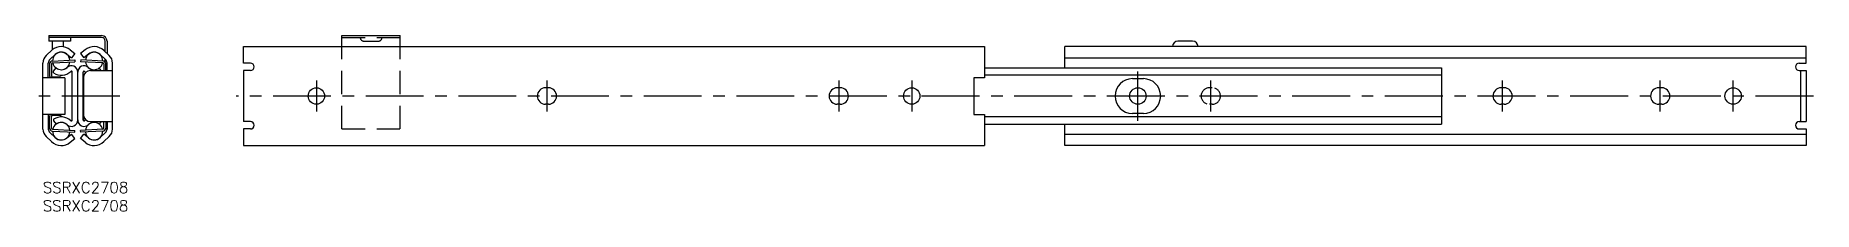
# Model space of a CAD drawing. Extents: x -2 to 485, y -8 to 40.
import ezdxf

# ---------------------------------------------------------------- set-up
doc = ezdxf.new("R2010")
doc.units = 0
doc.header["$LTSCALE"] = 0.5
doc.linetypes.add('CENTER', pattern=[50.8, 31.75, -6.35, 6.35, -6.35])
doc.linetypes.add('DASHED', pattern=[19.05, 12.7, -6.35])
for name, color, linetype in [('MSM_CENTER', 1, 'CENTER'), ('MSM_CONTINUOUS', 7, 'CONTINUOUS'), ('MSM_DASHED', 4, 'DASHED'), ('MSM_PART_NUMBER', 7, 'CONTINUOUS')]:
    doc.layers.add(name, color=color, linetype=linetype)
doc.styles.get("Standard").update_dxf_attribs({"font": 'txt.shx', "height": 3, "bigfont": 'bigfont.shx'})

# ---------------------------------------------------------------- blocks, each defined once
blk = doc.blocks.new('*U2')
at = {"layer": 'MSM_PART_NUMBER'}
blk.add_text('SSRXC2708', height=3, dxfattribs=at).set_placement((0, -3))
blk = doc.blocks.new('*U3')
at = {"layer": 'MSM_PART_NUMBER'}
blk.add_text('SSRXC2708', height=3, dxfattribs=at).set_placement((0, -8))

msp = doc.modelspace()

# ---------------------------------------------------------------- linework, layer by layer
at = {"layer": 'MSM_CENTER'}
for p, q in [((300.19, 16.75), (300.19, 30.25)), ((74.99, 27.75), (74.99, 19.25)), ((138.19, 27.75), (138.19, 19.25)), ((218.19, 27.75), (218.19, 19.25)), ((238.19, 27.75), (238.19, 19.25)), ((320.19, 19.25), (320.19, 27.75)), ((400.19, 19.25), (400.19, 27.75)), ((443.39, 19.25), (443.39, 27.75)), ((463.39, 19.25), (463.39, 27.75)), ((21.1, 23.5), (-2, 23.5)), ((485.39, 23.5), (52.99, 23.5))]:
    msp.add_line(p, q, dxfattribs=at)
at = {"layer": 'MSM_CONTINUOUS'}
for p, q in [((1.6, 40), (1.6, 38.5)), ((1.6, 40), (16.1, 40)), ((16.1, 39.5), (1.6, 39.5)), ((7.6, 39.5), (7.6, 38.5)), ((81.99, 40), (97.99, 40)), ((81.99, 37), (81.99, 40)), ((97.99, 37), (97.99, 40)), ((2.55, 36.1), (0.9, 34.56)), ((7.6, 38.5), (1.6, 38.5)), ((3.4, 34.85), (1.92, 33.47)), ((2.55, 38.5), (2.55, 36.1)), ((5.55, 38.5), (5.55, 36.97)), ((6.57, 34.96), (7.82, 33.95)), ((7.51, 36.12), (8.76, 35.12)), ((8.76, 35.12), (7.82, 33.95)), ((11.59, 36.12), (10.34, 35.12)), ((10.34, 35.12), (11.28, 33.95)), ((12.53, 34.96), (11.28, 33.95)), ((15.7, 34.85), (17.18, 33.47)), ((16.72, 35.95), (18.2, 34.56)), ((17.1, 35.59), (17.1, 38.5)), ((17.6, 38.5), (17.6, 35.13)), ((54.99, 37), (258.19, 37)), ((54.99, 32.5), (54.99, 37)), ((258.19, 37), (258.19, 28.5)), ((483.39, 37), (280.19, 37)), ((280.19, 31.17), (280.19, 37)), ((315.19, 38.5), (311.19, 38.5)), ((483.39, 32.5), (483.39, 37)), ((0, 14.49), (0, 32.5)), ((1.5, 28.5), (1.5, 32.5)), ((1.85, 32.27), (1.85, 29.05)), ((2.35, 32.27), (2.35, 29.05)), ((2.61, 33.07), (8.73, 33.39)), ((2.63, 32.57), (8.75, 32.89)), ((2.95, 30.3), (3.62, 31.18)), ((2.95, 29.82), (2.95, 30.3)), ((8.05, 16.93), (8.05, 30.06)), ((8.73, 33.39), (8.75, 32.89)), ((9.55, 16.97), (9.55, 30.02)), ((10.37, 33.39), (10.35, 32.89)), ((16.47, 32.57), (10.35, 32.89)), ((16.49, 33.07), (10.37, 33.39)), ((11.05, 16.93), (11.05, 30.06)), ((13.1, 30.5), (19.1, 30.5)), ((16, 30.5), (15.48, 31.18)), ((16.75, 32.27), (16.75, 30.5)), ((17.1, 32.74), (17.1, 33.54)), ((17.25, 30.5), (17.25, 32.27)), ((17.6, 30.5), (17.6, 32.5)), ((19.1, 14.49), (19.1, 32.5)), ((56.93, 32.5), (54.99, 32.5)), ((56.93, 30.5), (54.99, 30.5)), ((54.99, 30.5), (54.99, 16.5)), ((258.19, 31.18), (383.39, 31.18)), ((280.19, 33.95), (483.39, 33.95)), ((383.39, 31.18), (383.39, 15.82)), ((481.46, 32.5), (483.39, 32.5)), ((481.46, 30.5), (483.39, 30.5)), ((481.84, 30.5), (481.84, 16.5)), ((483.39, 30.5), (483.39, 16.5)), ((6, 28.5), (0, 28.5)), ((2.65, 28.75), (4.55, 28.75)), ((6, 28.5), (6, 18.5)), ((11.1, 28.5), (11.1, 16.8)), ((138.59, 25.75), (137.79, 25.75)), ((218.59, 25.75), (217.79, 25.75)), ((255.19, 28.5), (255.19, 18.5)), ((258.19, 28.5), (255.19, 28.5)), ((383.39, 29.2), (258.19, 29.2)), ((298.69, 28.25), (301.69, 28.25)), ((400.59, 25.75), (399.79, 25.75)), ((443.79, 25.75), (442.99, 25.75)), ((138.59, 21.25), (137.79, 21.25)), ((218.59, 21.25), (217.79, 21.25)), ((400.59, 21.25), (399.79, 21.25)), ((443.79, 21.25), (442.99, 21.25)), ((6, 18.5), (0, 18.5)), ((1.5, 18.5), (1.5, 14.49)), ((1.85, 14.72), (1.85, 17.95)), ((2.35, 14.72), (2.35, 17.95)), ((2.65, 18.25), (4.55, 18.25)), ((2.95, 17.18), (2.95, 16.7)), ((2.95, 16.7), (3.62, 15.82)), ((13.1, 16.5), (19.1, 16.5)), ((16, 16.5), (15.48, 15.82)), ((16.75, 14.72), (16.75, 16.5)), ((17.25, 16.5), (17.25, 14.72)), ((17.6, 16.5), (17.6, 14.49)), ((56.93, 16.5), (54.99, 16.5)), ((255.19, 18.5), (258.19, 18.5)), ((258.19, 18.5), (258.19, 10)), ((383.39, 17.79), (258.19, 17.79)), ((258.19, 15.82), (383.39, 15.82)), ((280.19, 10), (280.19, 15.83)), ((301.69, 18.75), (298.69, 18.75)), ((481.46, 16.5), (483.39, 16.5)), ((2.38, 11.05), (0.9, 12.43)), ((3.4, 12.15), (1.92, 13.53)), ((2.61, 13.92), (8.73, 13.6)), ((2.63, 14.42), (8.75, 14.1)), ((6.57, 12.04), (7.82, 13.04)), ((7.51, 10.87), (8.76, 11.88)), ((8.76, 11.88), (7.82, 13.04)), ((8.73, 13.6), (8.75, 14.1)), ((10.34, 11.88), (11.28, 13.04)), ((11.59, 10.87), (10.34, 11.88)), ((16.47, 14.42), (10.35, 14.1)), ((10.37, 13.6), (10.35, 14.1)), ((16.49, 13.92), (10.37, 13.6)), ((12.53, 12.04), (11.28, 13.04)), ((15.7, 12.15), (17.18, 13.53)), ((16.72, 11.05), (18.2, 12.43)), ((17.6, 14.5), (17.22, 14.5)), ((56.93, 14.5), (54.99, 14.5)), ((54.99, 14.5), (54.99, 10)), ((54.99, 10), (258.19, 10)), ((280.19, 13.04), (483.39, 13.04)), ((483.39, 10), (280.19, 10)), ((481.46, 14.5), (483.39, 14.5)), ((483.39, 14.5), (483.39, 10))]:
    msp.add_line(p, q, dxfattribs=at)
for centre in [(74.99, 23.5), (238.19, 23.5), (300.19, 23.5), (463.39, 23.5)]:
    msp.add_circle(centre, 2.25, dxfattribs=at)
for centre, radius, start, end in [((16.1, 38.5), 1.5, 0, 90), ((16.1, 38.5), 1, 0, 90), ((2.82, 32.5), 2.82, 132.9999, 180), ((5.05, 33.08), 3.92, 51.0002, 129.6733), ((5.05, 33.08), 2.38, 5.8102, 180.1898), ((5.05, 33.08), 2.42, 51.0002, 132.9997), ((14.05, 33.08), 3.92, 47.0003, 128.9998), ((14.05, 33.08), 2.38, 359.8102, 174.1898), ((14.05, 33.08), 2.42, 47.0003, 128.9998), ((16.28, 32.5), 2.82, 0, 47.0001), ((311.19, 37), 1.5, 90, 180), ((315.19, 37), 1.5, 0, 90), ((2.82, 32.5), 1.32, 133.1022, 180), ((2.65, 32.27), 0.8, 93, 180), ((2.65, 32.27), 0.3, 93, 180), ((5.05, 33.08), 2.38, 192.2682, 353.7317), ((5.05, 33.08), 3.88, 237.2854, 312.599), ((5.05, 33.08), 2.38, 233, 312.0932), ((7.82, 30.05), 1.73, 358.953, 133.0307), ((7.82, 30.05), 0.226, 2.852, 130.5705), ((11.28, 30.05), 1.73, 46.9693, 181.047), ((11.28, 30.05), 0.226, 49.4295, 177.148), ((13.1, 28.5), 2, 90, 180), ((14.05, 33.08), 3.88, 227.401, 233.4607), ((14.05, 33.08), 2.38, 186.2683, 347.7318), ((14.05, 33.08), 2.38, 227.9068, 307), ((16.45, 32.27), 0.3, 0, 87), ((16.45, 32.27), 0.8, 0, 87), ((16.28, 32.5), 1.32, 0, 46.8978), ((56.93, 31.5), 1, 270, 90), ((481.46, 31.5), 1, 90, 270), ((2.65, 29.05), 0.8, 180, 223.4774), ((2.65, 29.05), 0.3, 180, 270.0098), ((4.55, 27.95), 0.8, 43.3556, 90.0098), ((137.79, 23.5), 2.25, 90, 270), ((138.59, 23.5), 2.25, 270, 90), ((217.79, 23.5), 2.25, 90, 270), ((218.59, 23.5), 2.25, 270, 90), ((298.69, 23.5), 4.75, 90, 270), ((301.69, 23.5), 4.75, 270, 90), ((399.79, 23.5), 2.25, 90, 270), ((400.59, 23.5), 2.25, 270, 90), ((442.99, 23.5), 2.25, 90, 270), ((443.79, 23.5), 2.25, 270, 90), ((2.65, 17.95), 0.8, 136.5226, 180), ((2.65, 14.72), 0.8, 180, 267), ((2.65, 17.95), 0.3, 89.9902, 180), ((2.65, 14.72), 0.3, 180, 267), ((5.05, 13.91), 2.38, 6.2683, 167.7318), ((5.05, 13.91), 3.88, 47.401, 122.7146), ((5.05, 13.91), 2.38, 47.9068, 127), ((4.55, 19.05), 0.8, 269.9902, 316.6444), ((7.82, 16.94), 1.73, 226.9693, 1.047), ((7.82, 16.94), 0.226, 229.4295, 357.148), ((11.28, 16.94), 1.73, 178.953, 313.0307), ((11.28, 16.94), 0.226, 182.852, 310.5705), ((13.1, 18.5), 2, 180, 270), ((14.05, 13.91), 3.88, 126.5393, 132.599), ((14.05, 13.91), 2.38, 12.2682, 173.7317), ((14.05, 13.91), 2.38, 53, 132.0932), ((16.45, 14.72), 0.3, 273, 0), ((16.45, 14.72), 0.8, 273, 0), ((56.93, 15.5), 1, 270, 90), ((481.46, 15.5), 1, 90, 270), ((2.82, 14.49), 2.82, 180, 227.0001), ((2.82, 14.49), 1.32, 180, 226.8978), ((5.05, 13.91), 3.92, 227.0003, 308.9998), ((5.05, 13.91), 2.38, 179.8102, 354.1898), ((5.05, 13.91), 2.42, 227.0003, 308.9998), ((14.05, 13.91), 3.92, 231.0002, 312.9997), ((14.05, 13.91), 2.38, 185.8102, 0.1898), ((14.05, 13.91), 2.42, 231.0002, 312.9997), ((16.28, 14.49), 1.32, 313.1022, 0), ((16.28, 14.49), 2.82, 312.9999, 0)]:
    msp.add_arc(centre, radius, start, end, dxfattribs=at)
at = {"layer": 'MSM_DASHED'}
for p, q in [((81.99, 39.5), (97.99, 39.5)), ((81.99, 14.5), (81.99, 37)), ((87.99, 38.5), (91.99, 38.5)), ((97.99, 14.5), (97.99, 37)), ((320.59, 25.75), (319.79, 25.75)), ((320.59, 21.25), (319.79, 21.25)), ((81.99, 14.5), (97.99, 14.5))]:
    msp.add_line(p, q, dxfattribs=at)
for centre, radius, start, end in [((87.99, 39.5), 1, 180, 270), ((91.99, 39.5), 1, 270, 0), ((319.79, 23.5), 2.25, 90, 270), ((320.59, 23.5), 2.25, 270, 90)]:
    msp.add_arc(centre, radius, start, end, dxfattribs=at)

# ---------------------------------------------------------------- block references
at = {"layer": 'MSM_CONTINUOUS'}
for name in ['*U2', '*U3']:
    msp.add_blockref(name, (0, 0), dxfattribs=at)

doc.saveas('drawing.dxf')
